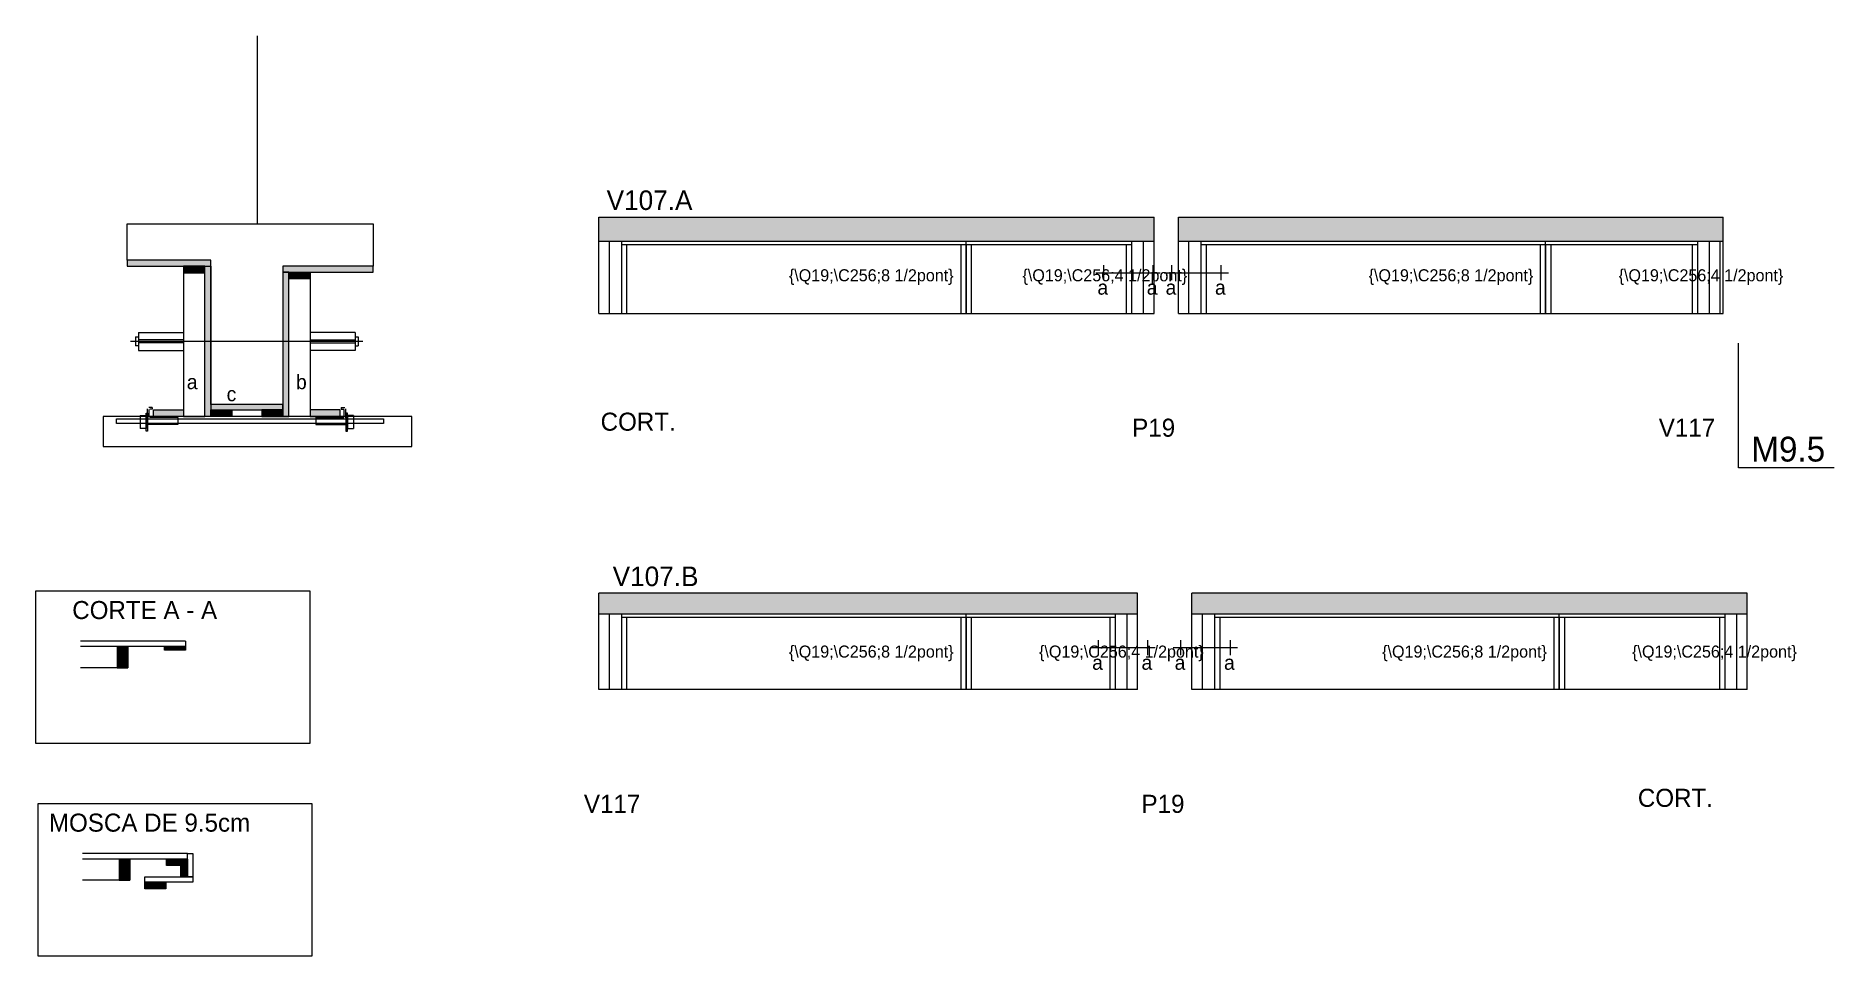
# Model space of a CAD drawing. Header units: metres. Extents: x 122 to 1316, y 14013 to 14624.
import ezdxf

# ---------------------------------------------------------------- set-up
doc = ezdxf.new("R2010")
doc.units = ezdxf.units.M
for name, color, linetype in [('5', 7, 'Continuous'), ('barrote', 7, 'Continuous'), ('CONCRETO', 7, 'Continuous'), ('COTA', 7, 'Continuous'), ('Cotas', 7, 'Continuous'), ('detalhes', 7, 'Continuous'), ('Hachura', 7, 'Continuous'), ('Madeira', 7, 'Continuous'), ('NOMENCLATURA', 7, 'Continuous'), ('Painéis', 7, 'Continuous'), ('presilha', 7, 'Continuous'), ('SARR_2.2x7', 7, 'Continuous'), ('SARR_3.5x7', 7, 'Continuous'), ('SCO-___-LAJ', 7, 'Continuous'), ('TENSOR', 7, 'Continuous'), ('texto', 7, 'Continuous'), ('TEXTO PILAR', 7, 'Continuous'), ('Texto Seção', 7, 'Continuous')]:
    doc.layers.add(name, color=color, linetype=linetype)

msp = doc.modelspace()

# ---------------------------------------------------------------- hatches: boundary and pattern name
at = {"layer": 'COTA'}
h = msp.add_hatch(color=7, dxfattribs=at)
h.dxf.hatch_style = 1
h.paths.add_polyline_path([(864.6, 14503.9), (864.6, 14487.9), (864.6, 14487.9), (495.6, 14487.9), (495.6, 14487.9), (495.6, 14503.9), (495.6, 14503.9), (864.6, 14503.9)])
h = msp.add_hatch(color=7, dxfattribs=at)
h.dxf.hatch_style = 1
h.paths.add_polyline_path([(1242.7, 14503.9), (1242.7, 14487.9), (1242.7, 14487.9), (880.7, 14487.9), (880.7, 14487.9), (880.7, 14503.9), (880.7, 14503.9), (1242.7, 14503.9)])
h = msp.add_hatch(color=7, dxfattribs=at)
h.dxf.hatch_style = 1
h.paths.add_polyline_path([(495.6, 14253.9), (495.6, 14239.9), (495.6, 14239.9), (853.6, 14239.9), (853.6, 14239.9), (853.6, 14253.9), (853.6, 14253.9), (495.6, 14253.9), (495.6, 14253.9)])
h = msp.add_hatch(color=7, dxfattribs=at)
h.dxf.hatch_style = 1
h.paths.add_polyline_path([(889.7, 14253.9), (889.7, 14239.9), (889.7, 14239.9), (1258.7, 14239.9), (1258.7, 14239.9), (1258.7, 14253.9), (1258.7, 14253.9), (889.7, 14253.9)])
at = {"layer": 'Hachura'}
h = msp.add_hatch(color=7, dxfattribs=at)
h.dxf.hatch_style = 1
h.paths.add_polyline_path([(237.7, 14471.3), (237.7, 14475.3), (237.7, 14475.3), (182.1, 14475.3), (182.1, 14475.3), (182.1, 14471.3), (182.1, 14471.3), (237.7, 14471.3)])
h = msp.add_hatch(color=7, dxfattribs=at)
h.dxf.hatch_style = 1
h.paths.add_polyline_path([(233.7, 14466.9), (233.7, 14471.3), (233.7, 14471.3), (219.7, 14471.3), (219.7, 14471.3), (219.7, 14466.9), (219.7, 14466.9), (233.7, 14466.9)])
h = msp.add_hatch(color=7, dxfattribs=at)
h.dxf.hatch_style = 1
h.paths.add_polyline_path([(233.7, 14471.3), (237.7, 14471.3), (237.7, 14471.3), (237.7, 14371.3), (237.7, 14371.3), (233.7, 14371.3), (233.7, 14371.3), (233.7, 14471.3)])
h = msp.add_hatch(color=7, dxfattribs=at)
h.dxf.hatch_style = 1
h.paths.add_polyline_path([(289.7, 14471.3), (285.7, 14471.3), (285.7, 14471.3), (285.7, 14371.3), (285.7, 14371.3), (289.7, 14371.3), (289.7, 14371.3), (289.7, 14471.3)])
h = msp.add_hatch(color=7, dxfattribs=at)
h.dxf.hatch_style = 1
h.paths.add_polyline_path([(345.7, 14467.3), (345.7, 14471.3), (345.7, 14471.3), (285.7, 14471.3), (285.7, 14471.3), (285.7, 14467.3), (285.7, 14467.3), (345.7, 14467.3)])
h = msp.add_hatch(color=7, dxfattribs=at)
h.dxf.hatch_style = 1
h.paths.add_polyline_path([(289.7, 14462.9), (289.7, 14467.3), (289.7, 14467.3), (303.7, 14467.3), (303.7, 14467.3), (303.7, 14462.9), (303.7, 14462.9), (289.7, 14462.9)])
h = msp.add_hatch(color=7, dxfattribs=at)
h.dxf.hatch_style = 1
h.paths.add_polyline_path([(199.7, 14371.3), (199.7, 14375.7), (199.7, 14375.7), (219.7, 14375.7), (219.7, 14375.7), (219.7, 14371.3), (219.7, 14371.3), (199.7, 14371.3)])
h = msp.add_hatch(color=7, dxfattribs=at)
h.dxf.hatch_style = 1
h.paths.add_polyline_path([(285.7, 14375.7), (285.7, 14379.3), (285.7, 14379.3), (237.7, 14379.3), (237.7, 14379.3), (237.7, 14375.7), (237.7, 14375.7), (285.7, 14375.7)])
h = msp.add_hatch(color=7, dxfattribs=at)
h.dxf.hatch_style = 1
h.paths.add_polyline_path([(237.7, 14371.3), (237.7, 14375.7), (237.7, 14375.7), (251.7, 14375.7), (251.7, 14375.7), (251.7, 14371.3), (251.7, 14371.3), (237.7, 14371.3)])
h = msp.add_hatch(color=7, dxfattribs=at)
h.dxf.hatch_style = 1
h.paths.add_polyline_path([(285.7, 14371.3), (285.7, 14375.7), (285.7, 14375.7), (271.7, 14375.7), (271.7, 14375.7), (271.7, 14371.3), (271.7, 14371.3), (285.7, 14371.3)])
h = msp.add_hatch(color=7, dxfattribs=at)
h.dxf.hatch_style = 1
h.paths.add_polyline_path([(323.7, 14371.3), (323.7, 14375.7), (323.7, 14375.7), (303.7, 14375.7), (303.7, 14375.7), (303.7, 14371.3), (303.7, 14371.3), (323.7, 14371.3)])
h = msp.add_hatch(color=7, dxfattribs=at)
h.dxf.hatch_style = 1
h.paths.add_polyline_path([(182.6, 14218.4), (175.6, 14218.4), (175.6, 14204.4), (182.6, 14204.4), (182.6, 14218.4)])
h = msp.add_hatch(color=7, dxfattribs=at)
h.dxf.hatch_style = 1
h.paths.add_polyline_path([(207, 14218.4), (207, 14216), (207, 14216), (220.9, 14216), (220.9, 14216), (220.9, 14218.4), (220.9, 14218.4), (207, 14218.4)])
h = msp.add_hatch(color=7, dxfattribs=at)
h.dxf.hatch_style = 1
h.paths.add_polyline_path([(183.9, 14077.2), (176.9, 14077.2), (176.9, 14063.2), (183.9, 14063.2), (183.9, 14077.2)])
h = msp.add_hatch(color=7, dxfattribs=at)
h.dxf.hatch_style = 1
h.paths.add_polyline_path([(208.3, 14077.2), (208.3, 14072.8), (208.3, 14072.8), (222.3, 14072.8), (222.3, 14072.8), (222.3, 14077.2), (222.3, 14077.2), (208.3, 14077.2), (208.3, 14077.2)])
h = msp.add_hatch(color=7, dxfattribs=at)
h.dxf.hatch_style = 1
h.paths.add_polyline_path([(217.9, 14065.4), (222.3, 14065.4), (222.3, 14065.4), (222.3, 14072.8), (222.3, 14072.8), (217.9, 14072.8), (217.9, 14072.8), (217.9, 14065.4)])
h = msp.add_hatch(color=7, dxfattribs=at)
h.dxf.hatch_style = 1
h.paths.add_polyline_path([(193.9, 14061.8), (193.9, 14057.4), (193.9, 14057.4), (207.9, 14057.4), (207.9, 14057.4), (207.9, 14061.8), (207.9, 14061.8), (193.9, 14061.8), (193.9, 14061.8)])

# ---------------------------------------------------------------- linework, layer by layer
at = {"color": 7, "lineweight": 25}
for p, q in [((187.7, 14424.2), (187.7, 14418.2)), ((187.7, 14424.2), (189.7, 14424.2)), ((189.7, 14427.2), (189.7, 14415.2)), ((189.7, 14427.2), (219.7, 14427.2)), ((219.7, 14422.2), (189.7, 14422.2)), ((333.7, 14427.2), (303.7, 14427.2)), ((303.7, 14422.2), (333.7, 14422.2)), ((333.7, 14427.2), (333.7, 14415.2)), ((333.7, 14424.2), (335.7, 14424.2)), ((335.7, 14424.2), (335.7, 14418.2)), ((189.7, 14418.2), (187.7, 14418.2)), ((219.7, 14420.2), (189.7, 14420.2)), ((189.7, 14415.2), (219.7, 14415.2)), ((303.7, 14420.2), (333.7, 14420.2)), ((333.7, 14415.2), (303.7, 14415.2)), ((333.7, 14418.2), (335.7, 14418.2))]:
    msp.add_line(p, q, dxfattribs=at)
at = {"layer": 'barrote', "color": 7, "lineweight": 25}
msp.add_lwpolyline([(166.2, 14351.3), (371.4, 14351.3), (371.4, 14371.3), (166.2, 14371.3)], close=True, dxfattribs=at)
at = {"layer": 'CONCRETO', "color": 7, "lineweight": 25}
msp.add_lwpolyline([(182.1, 14475.3), (182.1, 14499.3), (345.7, 14499.3), (345.7, 14471.3), (285.7, 14471.3), (285.7, 14379.3), (237.7, 14379.3), (237.7, 14475.3)], close=True, dxfattribs=at)
at = {"layer": 'COTA', "color": 7, "lineweight": 25}
for p, q in [((495.6, 14503.9), (864.6, 14503.9)), ((495.6, 14487.9), (495.6, 14503.9)), ((864.6, 14487.9), (864.6, 14503.9)), ((880.7, 14503.9), (1242.7, 14503.9)), ((880.7, 14487.9), (880.7, 14503.9)), ((1242.7, 14487.9), (1242.7, 14503.9)), ((853.6, 14253.9), (495.6, 14253.9)), ((495.6, 14239.9), (495.6, 14253.9)), ((853.6, 14239.9), (853.6, 14253.9)), ((1258.7, 14253.9), (889.7, 14253.9)), ((889.7, 14239.9), (889.7, 14253.9)), ((1258.7, 14239.9), (1258.7, 14253.9))]:
    msp.add_line(p, q, dxfattribs=at)
at = {"layer": 'Cotas', "color": 7, "lineweight": 25}
for points in [[(121.6, 14255.4), (303.6, 14255.4), (303.6, 14154), (121.6, 14154)], [(123, 14114.2), (304.9, 14114.2), (304.9, 14012.7), (123, 14012.7)]]:
    msp.add_lwpolyline(points, close=True, dxfattribs=at)
at = {"layer": 'Defpoints', "color": 7, "lineweight": 25}
msp.add_line((268.9, 14499.3), (268.9, 14624.3), dxfattribs=at)
at = {"layer": 'Madeira', "color": 7, "lineweight": 25}
for points in [[(233.7, 14466.9), (233.7, 14471.3), (219.7, 14471.3), (219.7, 14466.9)], [(233.7, 14471.3), (219.7, 14471.3), (219.7, 14371.3), (233.7, 14371.3)], [(289.7, 14462.9), (289.7, 14467.3), (303.7, 14467.3), (303.7, 14462.9)], [(289.7, 14467.3), (303.7, 14467.3), (303.7, 14371.3), (289.7, 14371.3)], [(199.7, 14371.3), (199.7, 14375.7), (219.7, 14375.7), (219.7, 14371.3)], [(237.7, 14371.3), (237.7, 14375.7), (251.7, 14375.7), (251.7, 14371.3)], [(285.7, 14371.3), (285.7, 14375.7), (271.7, 14375.7), (271.7, 14371.3)], [(323.7, 14371.3), (323.7, 14375.7), (303.7, 14375.7), (303.7, 14371.3)], [(182.6, 14204.4), (182.6, 14218.4), (175.6, 14218.4), (175.6, 14204.4)], [(207, 14218.4), (220.9, 14218.4), (220.9, 14216), (207, 14216)], [(183.9, 14063.2), (183.9, 14077.2), (176.9, 14077.2), (176.9, 14063.2)], [(208.3, 14077.2), (222.3, 14077.2), (222.3, 14072.8), (208.3, 14072.8)], [(217.9, 14065.4), (217.9, 14072.8), (222.3, 14072.8), (222.3, 14065.4)], [(193.9, 14061.8), (207.9, 14061.8), (207.9, 14057.4), (193.9, 14057.4)]]:
    msp.add_lwpolyline(points, close=True, dxfattribs=at)
for points in [[(182.6, 14218.4), (182.6, 14204.4), (151.1, 14204.4)], [(183.9, 14077.2), (183.9, 14063.2), (152.5, 14063.2)]]:
    msp.add_lwpolyline(points, dxfattribs=at)
at = {"layer": 'NOMENCLATURA', "color": 7, "lineweight": 25}
for p, q in [((830.9, 14471.9), (830.9, 14462)), ((863.7, 14471.9), (863.7, 14462)), ((876.2, 14471.9), (876.2, 14462)), ((909, 14471.9), (909, 14462)), ((825.9, 14466.9), (868.7, 14466.9)), ((871.2, 14466.9), (914, 14466.9)), ((1252.9, 14337.2), (1252.9, 14420)), ((1316.4, 14337.2), (1252.9, 14337.2)), ((822.4, 14217.7), (865.2, 14217.7)), ((827.4, 14222.7), (827.4, 14212.7)), ((860.2, 14222.7), (860.2, 14212.7)), ((877.2, 14217.7), (920, 14217.7)), ((882.2, 14222.7), (882.2, 14212.7)), ((915, 14222.7), (915, 14212.7))]:
    msp.add_line(p, q, dxfattribs=at)
at = {"layer": 'Painéis', "color": 7, "lineweight": 25}
for p, q in [((495.6, 14487.9), (864.6, 14487.9)), ((495.6, 14439.9), (495.6, 14487.9)), ((739.6, 14439.9), (739.6, 14487.9)), ((864.6, 14439.9), (864.6, 14487.9)), ((880.7, 14487.9), (1242.7, 14487.9)), ((880.7, 14439.9), (880.7, 14487.9)), ((1124.7, 14439.9), (1124.7, 14487.9)), ((1240.7, 14439.9), (1240.7, 14487.9)), ((1242.7, 14439.9), (1242.7, 14487.9)), ((495.6, 14439.9), (864.6, 14439.9)), ((880.7, 14439.9), (1242.7, 14439.9)), ((853.6, 14239.9), (495.6, 14239.9)), ((495.6, 14189.9), (495.6, 14239.9)), ((739.6, 14189.9), (739.6, 14239.9)), ((853.6, 14189.9), (853.6, 14239.9)), ((1258.7, 14239.9), (889.7, 14239.9)), ((889.7, 14189.9), (889.7, 14239.9)), ((1133.7, 14189.9), (1133.7, 14239.9)), ((1258.7, 14189.9), (1258.7, 14239.9)), ((220.9, 14222), (151.1, 14222)), ((220.9, 14218.4), (151.1, 14218.4)), ((220.9, 14222), (220.9, 14216)), ((853.6, 14189.9), (495.6, 14189.9)), ((1258.7, 14189.9), (889.7, 14189.9)), ((222.3, 14080.8), (152.5, 14080.8)), ((222.3, 14077.2), (152.5, 14077.2))]:
    msp.add_line(p, q, dxfattribs=at)
for points in [[(237.7, 14471.3), (237.7, 14475.3), (182.1, 14475.3), (182.1, 14471.3)], [(233.7, 14471.3), (237.7, 14471.3), (237.7, 14371.3), (233.7, 14371.3)], [(345.7, 14467.3), (345.7, 14471.3), (285.7, 14471.3), (285.7, 14467.3)], [(289.7, 14467.3), (285.7, 14467.3), (285.7, 14371.3), (289.7, 14371.3)], [(285.7, 14375.7), (285.7, 14379.3), (237.7, 14379.3), (237.7, 14375.7)], [(222.3, 14080.8), (225.9, 14080.8), (225.9, 14065.4), (222.3, 14065.4)], [(225.9, 14065.4), (225.9, 14061.8), (193.9, 14061.8), (193.9, 14065.4)]]:
    msp.add_lwpolyline(points, close=True, dxfattribs=at)
at = {"layer": 'presilha', "color": 7, "lineweight": 25}
for p, q in [((194.8, 14373.6), (195.8, 14373.6)), ((194.8, 14361.6), (194.8, 14373.6)), ((195.8, 14370.4), (195.8, 14376.5)), ((195.8, 14373.6), (195.8, 14361.6)), ((198.8, 14377.3), (196.6, 14377.3)), ((196.8, 14371), (196.8, 14375.9)), ((198.8, 14376.3), (197.2, 14376.3)), ((198.8, 14377.3), (198.8, 14376.3)), ((324.5, 14377.3), (324.5, 14376.3)), ((324.5, 14377.3), (326.8, 14377.3)), ((324.5, 14376.3), (326.2, 14376.3)), ((326.5, 14371), (326.5, 14375.9)), ((327.5, 14370.4), (327.5, 14376.5)), ((328.5, 14373.6), (327.5, 14373.6)), ((327.5, 14373.6), (327.5, 14361.6)), ((328.5, 14361.6), (328.5, 14373.6)), ((190.8, 14372), (194.8, 14372)), ((190.8, 14372), (190.8, 14363.3)), ((194.8, 14363.3), (190.8, 14363.3)), ((194.8, 14372), (194.8, 14363.3)), ((195.8, 14361.6), (194.8, 14361.6)), ((215.8, 14366), (195.8, 14366)), ((215.8, 14370.6), (197.2, 14370.6)), ((215.8, 14370.6), (215.8, 14366)), ((307.5, 14370.6), (307.5, 14366)), ((307.5, 14370.6), (326.2, 14370.6)), ((307.5, 14366), (327.5, 14366)), ((327.5, 14361.6), (328.5, 14361.6)), ((332.5, 14372), (328.5, 14372)), ((328.5, 14372), (328.5, 14363.3)), ((328.5, 14363.3), (332.5, 14363.3)), ((332.5, 14372), (332.5, 14363.3))]:
    msp.add_line(p, q, dxfattribs=at)
at = {"layer": 'SARR_2.2x7', "color": 7, "lineweight": 25}
for p, q in [((502.6, 14439.9), (502.6, 14487.9)), ((510.6, 14485.7), (739.6, 14485.7)), ((739.6, 14485.7), (849.6, 14485.7)), ((857.6, 14439.9), (857.6, 14487.9)), ((887.7, 14439.9), (887.7, 14487.9)), ((895.7, 14485.7), (1124.7, 14485.7)), ((1124.7, 14485.7), (1225.7, 14485.7)), ((1233.7, 14439.9), (1233.7, 14487.9)), ((502.6, 14189.9), (502.6, 14239.9)), ((739.6, 14237.7), (510.6, 14237.7)), ((838.6, 14237.7), (739.6, 14237.7)), ((846.6, 14189.9), (846.6, 14239.9)), ((896.7, 14189.9), (896.7, 14239.9)), ((1133.7, 14237.7), (904.7, 14237.7)), ((1243.7, 14237.7), (1133.7, 14237.7)), ((1251.7, 14189.9), (1251.7, 14239.9))]:
    msp.add_line(p, q, dxfattribs=at)
at = {"layer": 'SARR_3.5x7', "color": 7, "lineweight": 25}
for p, q in [((510.6, 14487.9), (510.6, 14439.9)), ((514.1, 14485.7), (514.1, 14439.9)), ((736.1, 14485.7), (736.1, 14439.9)), ((739.6, 14485.7), (739.6, 14439.9)), ((743.1, 14485.7), (743.1, 14439.9)), ((846.1, 14485.7), (846.1, 14439.9)), ((849.6, 14487.9), (849.6, 14439.9)), ((895.7, 14487.9), (895.7, 14439.9)), ((899.2, 14485.7), (899.2, 14439.9)), ((1121.2, 14485.7), (1121.2, 14439.9)), ((1124.7, 14485.7), (1124.7, 14439.9)), ((1128.2, 14485.7), (1128.2, 14439.9)), ((1222.2, 14485.7), (1222.2, 14439.9)), ((1225.7, 14487.9), (1225.7, 14439.9)), ((510.6, 14439.9), (514.1, 14439.9)), ((736.1, 14439.9), (739.6, 14439.9)), ((739.6, 14439.9), (743.1, 14439.9)), ((846.1, 14439.9), (849.6, 14439.9)), ((895.7, 14439.9), (899.2, 14439.9)), ((1121.2, 14439.9), (1124.7, 14439.9)), ((1124.7, 14439.9), (1128.2, 14439.9)), ((1222.2, 14439.9), (1225.7, 14439.9)), ((510.6, 14239.9), (510.6, 14189.9)), ((514.1, 14237.7), (514.1, 14189.9)), ((736.1, 14237.7), (736.1, 14189.9)), ((739.6, 14237.7), (739.6, 14189.9)), ((743.1, 14237.7), (743.1, 14189.9)), ((835.1, 14237.7), (835.1, 14189.9)), ((838.6, 14239.9), (838.6, 14189.9)), ((904.7, 14239.9), (904.7, 14189.9)), ((908.2, 14237.7), (908.2, 14189.9)), ((1130.2, 14237.7), (1130.2, 14189.9)), ((1133.7, 14237.7), (1133.7, 14189.9)), ((1137.2, 14237.7), (1137.2, 14189.9)), ((1240.2, 14237.7), (1240.2, 14189.9)), ((1243.7, 14239.9), (1243.7, 14189.9)), ((514.1, 14189.9), (510.6, 14189.9)), ((739.6, 14189.9), (736.1, 14189.9)), ((743.1, 14189.9), (739.6, 14189.9)), ((838.6, 14189.9), (835.1, 14189.9)), ((908.2, 14189.9), (904.7, 14189.9)), ((1133.7, 14189.9), (1130.2, 14189.9)), ((1137.2, 14189.9), (1133.7, 14189.9)), ((1243.7, 14189.9), (1240.2, 14189.9))]:
    msp.add_line(p, q, dxfattribs=at)
at = {"layer": 'SCO-___-LAJ', "color": 7, "lineweight": 25}
msp.add_lwpolyline([(175.2, 14369.9), (352.5, 14369.9), (352.5, 14366.7), (175.2, 14366.7)], close=True, dxfattribs=at)
at = {"layer": 'TENSOR', "color": 7, "lineweight": 25}
msp.add_line((338.7, 14421.2), (184.4, 14421.2), dxfattribs=at)

# ---------------------------------------------------------------- texts
at = {"layer": '5', "color": 7, "lineweight": 25}
for s, p in [('CORT.', (496.8, 14361.9)), ('P19', (850, 14357.9)), ('V117', (1199.9, 14357.9)), ('CORT.', (1186, 14111.9)), ('V117', (485.7, 14107.9)), ('P19', (856.2, 14107.9))]:
    msp.add_text(s, height=12, dxfattribs=at).set_placement(p)
at = {"layer": 'detalhes', "color": 7, "lineweight": 25}
for s, p in [('a', (826.9, 14452.3)), ('a', (859.7, 14452.3)), ('a', (872.2, 14452.3)), ('a', (905, 14452.3)), ('a', (221.8, 14389.5)), ('b', (294.4, 14389.5)), ('c', (248.3, 14381.5)), ('a', (823.4, 14203)), ('a', (856.2, 14203)), ('a', (878.2, 14203)), ('a', (911, 14203))]:
    msp.add_text(s, height=9.6, dxfattribs=at).set_placement(p)
at = {"layer": 'NOMENCLATURA', "color": 7, "lineweight": 25}
msp.add_text('M9.5', height=16.5, dxfattribs=at).set_placement((1261.4, 14341.4))
at = {"layer": 'texto', "color": 7, "lineweight": 25}
for s, p in [('{\\Q19;\\C256;8 1/2pont}', (621.9, 14461.2)), ('{\\Q19;\\C256;4 1/2pont}', (777.1, 14461.2)), ('{\\Q19;\\C256;8 1/2pont}', (1007.1, 14461.2)), ('{\\Q19;\\C256;4 1/2pont}', (1173.2, 14461.2)), ('{\\Q19;\\C256;8 1/2pont}', (621.9, 14211.1)), ('{\\Q19;\\C256;4 1/2pont}', (788.1, 14211.1)), ('{\\Q19;\\C256;8 1/2pont}', (1016.1, 14211.1)), ('{\\Q19;\\C256;4 1/2pont}', (1182.2, 14211.1))]:
    msp.add_text(s, height=8, dxfattribs=at).set_placement(p)
at = {"layer": 'TEXTO PILAR', "color": 7, "lineweight": 25}
for s, p in [('CORTE A - A', (145.7, 14236.7)), ('MOSCA DE 9.5cm', (130.2, 14095.4))]:
    msp.add_text(s, height=12, dxfattribs=at).set_placement(p)
at = {"layer": 'Texto Seção', "color": 7, "lineweight": 25}
for s, p in [('V107.A', (500.8, 14508.6)), ('V107.B', (504.8, 14258.6))]:
    msp.add_text(s, height=13, dxfattribs=at).set_placement(p)

doc.saveas('drawing.dxf')
